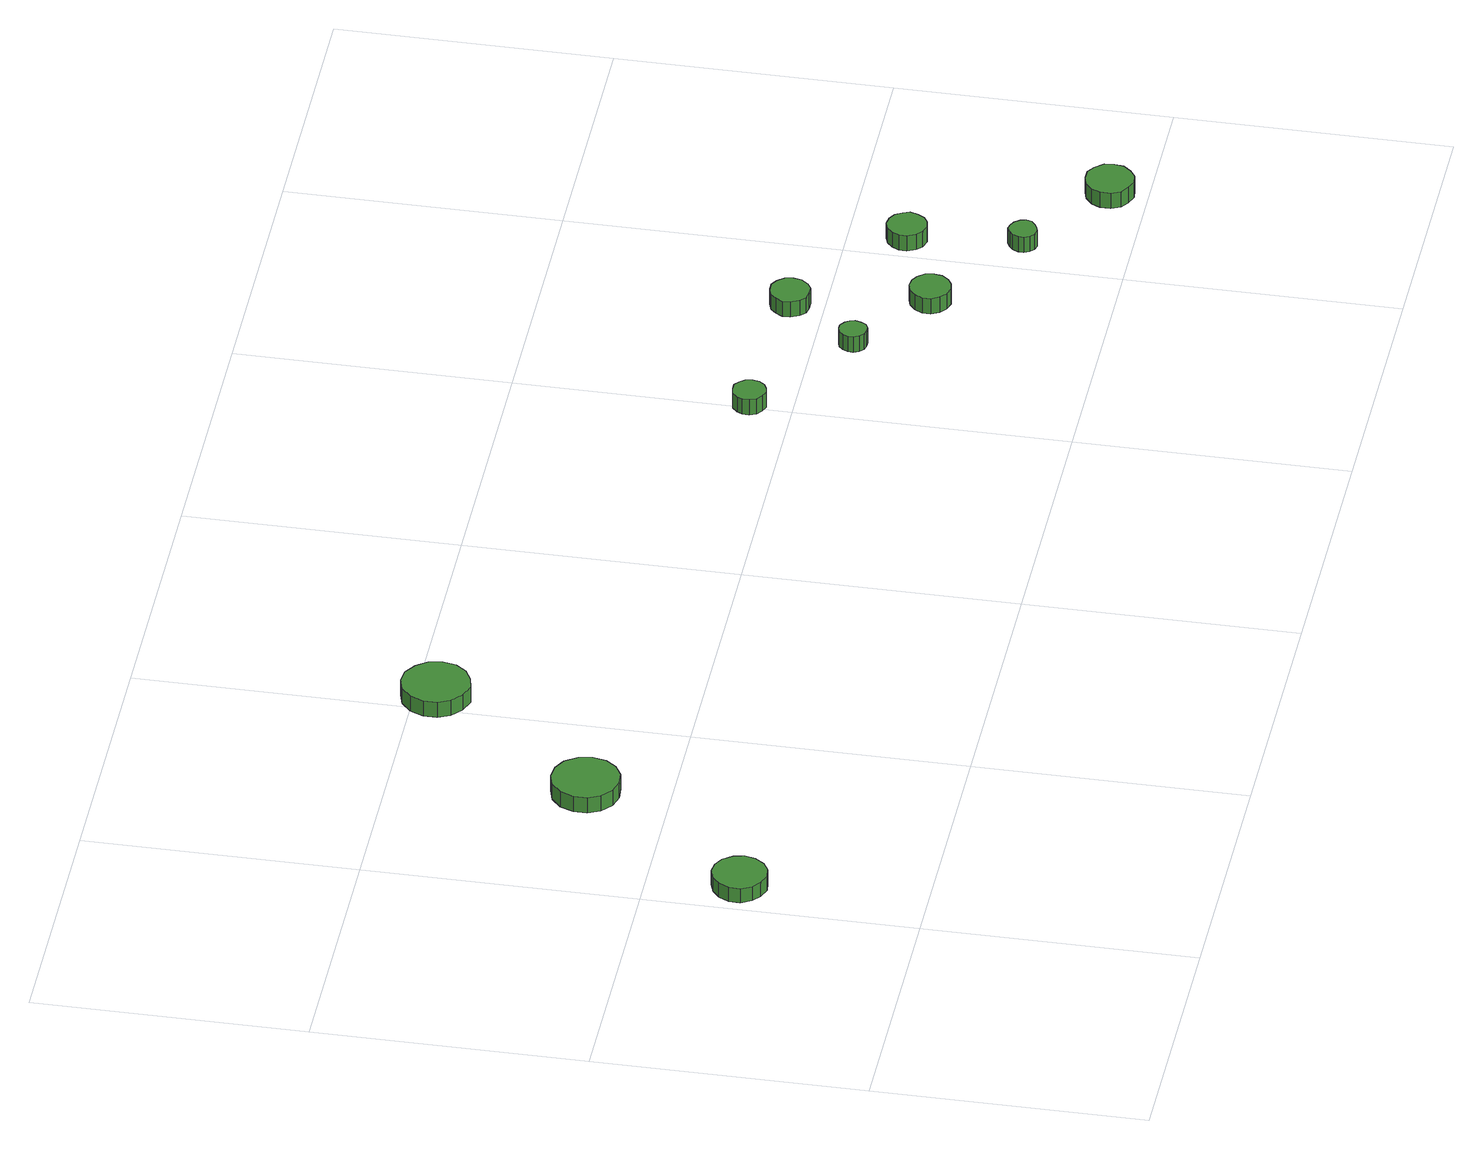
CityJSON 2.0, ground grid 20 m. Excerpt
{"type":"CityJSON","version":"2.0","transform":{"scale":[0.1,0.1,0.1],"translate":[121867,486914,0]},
"CityObjects":{
"tree1":{"type":"SolitaryVegetationObject","attributes":{"function":"something"},"geometry":[{"type":"MultiSurface","lod":"1","boundaries":[[[0,1,2,3,4,5,6,7,8,9,10,11,12,13,14]],[[15,16,17,18,19,20,21,22,23,24,25,26,27,28,29]],[[0,29,28,1]],[[1,28,27,2]],[[2,27,26,3]],[[3,26,25,4]],[[4,25,24,5]],[[5,24,23,6]],[[6,23,22,7]],[[7,22,21,8]],[[8,21,20,9]],[[9,20,19,10]],[[10,19,18,11]],[[11,18,17,12]],[[12,17,16,13]],[[13,16,15,14]],[[14,15,29,0]]]}]},
"tree2":{"type":"SolitaryVegetationObject","attributes":{"function":"something"},"geometry":[{"type":"MultiSurface","lod":"1","boundaries":[[[30,31,32,33,34,35,36,37,38,39,40,41,42,43,44]],[[45,46,47,48,49,50,51,52,53,54,55,56,57,58,59]],[[30,59,58,31]],[[31,58,57,32]],[[32,57,56,33]],[[33,56,55,34]],[[34,55,54,35]],[[35,54,53,36]],[[36,53,52,37]],[[37,52,51,38]],[[38,51,50,39]],[[39,50,49,40]],[[40,49,48,41]],[[41,48,47,42]],[[42,47,46,43]],[[43,46,45,44]],[[44,45,59,30]]]}]},
"tree3":{"type":"SolitaryVegetationObject","attributes":{"function":"something"},"geometry":[{"type":"MultiSurface","lod":"1","boundaries":[[[60,61,62,63,64,65,66,67,68,69,70,71,72,73,74]],[[75,76,77,78,79,80,81,82,83,84,85,86,87,88,89]],[[60,89,88,61]],[[61,88,87,62]],[[62,87,86,63]],[[63,86,85,64]],[[64,85,84,65]],[[65,84,83,66]],[[66,83,82,67]],[[67,82,81,68]],[[68,81,80,69]],[[69,80,79,70]],[[70,79,78,71]],[[71,78,77,72]],[[72,77,76,73]],[[73,76,75,74]],[[74,75,89,60]]]}]},
"tree4":{"type":"SolitaryVegetationObject","attributes":{"function":"something"},"geometry":[{"type":"MultiSurface","lod":"1","boundaries":[[[90,91,92,93,94,95,96,97,98,99,100,101,102,103,104]],[[105,106,107,108,109,110,111,112,113,114,115,116,117,118,119]],[[90,119,118,91]],[[91,118,117,92]],[[92,117,116,93]],[[93,116,115,94]],[[94,115,114,95]],[[95,114,113,96]],[[96,113,112,97]],[[97,112,111,98]],[[98,111,110,99]],[[99,110,109,100]],[[100,109,108,101]],[[101,108,107,102]],[[102,107,106,103]],[[103,106,105,104]],[[104,105,119,90]]]}]},
"tree5":{"type":"SolitaryVegetationObject","attributes":{"function":"something"},"geometry":[{"type":"MultiSurface","lod":"1","boundaries":[[[120,121,122,123,124,125,126,127,128,129,130,131,132,133,134]],[[135,136,137,138,139,140,141,142,143,144,145,146,147,148,149]],[[120,149,148,121]],[[121,148,147,122]],[[122,147,146,123]],[[123,146,145,124]],[[124,145,144,125]],[[125,144,143,126]],[[126,143,142,127]],[[127,142,141,128]],[[128,141,140,129]],[[129,140,139,130]],[[130,139,138,131]],[[131,138,137,132]],[[132,137,136,133]],[[133,136,135,134]],[[134,135,149,120]]]}]},
"tree6":{"type":"SolitaryVegetationObject","attributes":{"function":"something"},"geometry":[{"type":"MultiSurface","lod":"1","boundaries":[[[150,151,152,153,154,155,156,157,158,159,160,161,162,163,164]],[[165,166,167,168,169,170,171,172,173,174,175,176,177,178,179]],[[150,179,178,151]],[[151,178,177,152]],[[152,177,176,153]],[[153,176,175,154]],[[154,175,174,155]],[[155,174,173,156]],[[156,173,172,157]],[[157,172,171,158]],[[158,171,170,159]],[[159,170,169,160]],[[160,169,168,161]],[[161,168,167,162]],[[162,167,166,163]],[[163,166,165,164]],[[164,165,179,150]]]}]},
"tree7":{"type":"SolitaryVegetationObject","attributes":{"function":"something"},"geometry":[{"type":"MultiSurface","lod":"1","boundaries":[[[180,181,182,183,184,185,186,187,188,189,190,191,192,193,194]],[[195,196,197,198,199,200,201,202,203,204,205,206,207,208,209]],[[180,209,208,181]],[[181,208,207,182]],[[182,207,206,183]],[[183,206,205,184]],[[184,205,204,185]],[[185,204,203,186]],[[186,203,202,187]],[[187,202,201,188]],[[188,201,200,189]],[[189,200,199,190]],[[190,199,198,191]],[[191,198,197,192]],[[192,197,196,193]],[[193,196,195,194]],[[194,195,209,180]]]}]},
"tree8":{"type":"SolitaryVegetationObject","attributes":{"function":"something"},"geometry":[{"type":"MultiSurface","lod":"1","boundaries":[[[210,211,212,213,214,215,216,217,218,219,220,221,222,223,224]],[[225,226,227,228,229,230,231,232,233,234,235,236,237,238,239]],[[210,239,238,211]],[[211,238,237,212]],[[212,237,236,213]],[[213,236,235,214]],[[214,235,234,215]],[[215,234,233,216]],[[216,233,232,217]],[[217,232,231,218]],[[218,231,230,219]],[[219,230,229,220]],[[220,229,228,221]],[[221,228,227,222]],[[222,227,226,223]],[[223,226,225,224]],[[224,225,239,210]]]}]},
"tree9":{"type":"SolitaryVegetationObject","attributes":{"function":"something"},"geometry":[{"type":"MultiSurface","lod":"1","boundaries":[[[240,241,242,243,244,245,246,247,248,249,250,251,252,253,254]],[[255,256,257,258,259,260,261,262,263,264,265,266,267,268,269]],[[240,269,268,241]],[[241,268,267,242]],[[242,267,266,243]],[[243,266,265,244]],[[244,265,264,245]],[[245,264,263,246]],[[246,263,262,247]],[[247,262,261,248]],[[248,261,260,249]],[[249,260,259,250]],[[250,259,258,251]],[[251,258,257,252]],[[252,257,256,253]],[[253,256,255,254]],[[254,255,269,240]]]}]},
"tree10":{"type":"SolitaryVegetationObject","attributes":{"function":"something"},"geometry":[{"type":"MultiSurface","lod":"1","boundaries":[[[270,271,272,273,274,275,276,277,278,279,280,281,282,283,284]],[[285,286,287,288,289,290,291,292,293,294,295,296,297,298,299]],[[270,299,298,271]],[[271,298,297,272]],[[272,297,296,273]],[[273,296,295,274]],[[274,295,294,275]],[[275,294,293,276]],[[276,293,292,277]],[[277,292,291,278]],[[278,291,290,279]],[[279,290,289,280]],[[280,289,288,281]],[[281,288,287,282]],[[282,287,286,283]],[[283,286,285,284]],[[284,285,299,270]]]}]}
},
"vertices":[
[49,134,14],[47,142,14],[42,149,14],[35,153,14],[27,154,14],[19,151,14],[13,146,14],[9,138,14],[9,130,14],[13,122,14],[19,117,14],[27,114,14],[35,115,14],[42,119,14],[47,126,14],[47,126,2],[42,119,2],[35,115,2],[27,114,2],[19,117,2],[13,122,2],[9,130,2],[9,138,2],[13,146,2],[19,151,2],[27,154,2],[35,153,2],[42,149,2],[47,142,2],[49,134,2],
[139,259,20],[137,269,20],[131,278,20],[122,283,20],[112,284,20],[102,281,20],[94,274,20],[90,264,20],[90,254,20],[94,245,20],[102,238,20],[112,235,20],[122,236,20],[131,241,20],[137,249,20],[137,249,7],[131,241,7],[122,236,7],[112,235,7],[102,238,7],[94,245,7],[90,254,7],[90,264,7],[94,274,7],[102,281,7],[112,284,7],[122,283,7],[131,278,7],[137,269,7],[139,259,7],
[226,382,26],[224,392,26],[218,400,26],[209,406,26],[199,407,26],[189,404,26],[181,397,26],[177,387,26],[177,377,26],[181,368,26],[189,361,26],[199,357,26],[209,359,26],[218,364,26],[224,372,26],[224,372,13],[218,364,13],[209,359,13],[199,357,13],[189,361,13],[181,368,13],[177,377,13],[177,387,13],[181,397,13],[189,404,13],[199,407,13],[209,406,13],[218,400,13],[224,392,13],[226,382,13],
[604,229,24],[603,234,24],[600,238,24],[596,241,24],[591,241,24],[586,240,24],[582,236,24],[580,232,24],[580,227,24],[582,222,24],[586,219,24],[591,217,24],[596,218,24],[600,220,24],[603,224,24],[603,224,11],[600,220,11],[596,218,11],[591,217,11],[586,219,11],[582,222,11],[580,227,11],[580,232,11],[582,236,11],[586,240,11],[591,241,11],[596,241,11],[600,238,11],[603,234,11],[604,229,11],
[689,171,23],[688,175,23],[686,178,23],[682,181,23],[678,181,23],[674,180,23],[671,177,23],[669,173,23],[669,169,23],[671,165,23],[674,162,23],[678,161,23],[682,161,23],[686,163,23],[688,167,23],[688,167,10],[686,163,10],[682,161,10],[678,161,10],[674,162,10],[671,165,10],[669,169,10],[669,173,10],[671,177,10],[674,180,10],[678,181,10],[682,181,10],[686,178,10],[688,175,10],[689,171,10],
[756,127,22],[755,133,22],[751,138,22],[746,141,22],[740,142,22],[734,140,22],[729,136,22],[726,130,22],[726,124,22],[729,118,22],[734,114,22],[740,112,22],[746,113,22],[751,116,22],[755,121,22],[755,121,9],[751,116,9],[746,113,9],[740,112,9],[734,114,9],[729,118,9],[726,124,9],[726,130,9],[729,136,9],[734,140,9],[740,142,9],[746,141,9],[751,138,9],[755,133,9],[756,127,9],
[732,223,23],[731,229,23],[727,234,23],[722,237,23],[716,237,23],[710,235,23],[706,231,23],[703,226,23],[703,220,23],[706,214,23],[710,210,23],[716,209,23],[722,209,23],[727,212,23],[731,217,23],[731,217,10],[727,212,10],[722,209,10],[716,209,10],[710,210,10],[706,214,10],[703,220,10],[703,226,10],[706,231,10],[710,235,10],[716,237,10],[722,237,10],[727,234,10],[731,229,10],[732,223,10],
[832,75,22],[831,79,22],[828,83,22],[824,85,22],[820,86,22],[816,84,22],[813,81,22],[811,77,22],[811,73,22],[813,69,22],[816,66,22],[820,65,22],[824,66,22],[828,68,22],[831,71,22],[831,71,9],[828,68,9],[824,66,9],[820,65,9],[816,66,9],[813,69,9],[811,73,9],[811,77,9],[813,81,9],[816,84,9],[820,86,9],[824,85,9],[828,83,9],[831,79,9],[832,75,9],
[827,157,22],[825,162,22],[822,167,22],[817,170,22],[811,171,22],[805,169,22],[801,165,22],[798,160,22],[798,154,22],[801,148,22],[805,144,22],[811,142,22],[817,143,22],[822,146,22],[825,151,22],[825,151,9],[822,146,9],[817,143,9],[811,142,9],[805,144,9],[801,148,9],[798,154,9],[798,160,9],[801,165,9],[805,169,9],[811,171,9],[817,170,9],[822,167,9],[825,162,9],[827,157,9],
[908,26,23],[907,33,23],[902,39,23],[896,43,23],[889,43,23],[882,41,23],[876,36,23],[873,30,23],[873,22,23],[876,15,23],[882,11,23],[889,8,23],[896,9,23],[902,13,23],[907,19,23],[907,19,10],[902,13,10],[896,9,10],[889,8,10],[882,11,10],[876,15,10],[873,22,10],[873,30,10],[876,36,10],[882,41,10],[889,43,10],[896,43,10],[902,39,10],[907,33,10],[908,26,10]
]}
